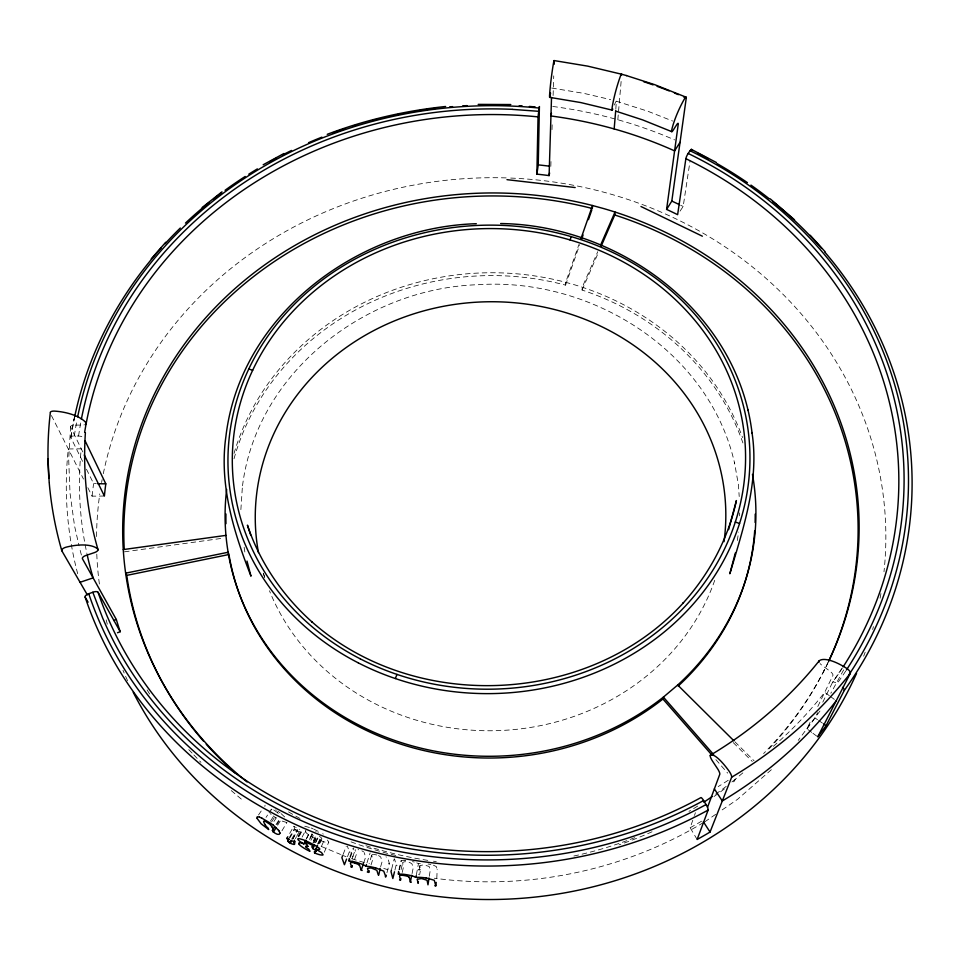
<?xml version="1.0" encoding="UTF-8"?>
<svg xmlns="http://www.w3.org/2000/svg" width="960" height="960" viewBox="0 0 960 960"><rect width="100%" height="100%" fill="white"/><g stroke="black" fill="none" stroke-linecap="round" stroke-linejoin="round"><path stroke-width="0.72" stroke-dasharray="4.8 3.6" d="M550.824 166.38L551.052 159.216M552 129.636L552.252 122.016M553.104 95.508L553.74 75.876M739.548 515.88L739.668 512.892M234.012 458.784A264.672 241.2 -1.6 0 1 565.572 285.132L565.704 282.3L578.88 244.62M240.876 509.64L242.34 487.464L242.244 488.1C255.288 372.84 365.856 288.012 478.332 284.7C590.748 277.176 709.056 350.328 734.664 463.464L734.532 462.828L738.396 484.68L739.212 496.536M742.92 442.956A264.672 241.2 -1.6 0 0 582.072 290.04L582.252 287.22L597.744 251.688M615.828 109.08L616.332 101.124L615.564 102.168M617.82 119.748L621.168 80.988M70.62 426.456L68.688 459.12L69.996 492.888L74.544 525.936L79.044 545.82M436.812 878.148L437.172 869.472M419.82 865.86L418.416 874.5M737.328 540.504L738.588 532.116M680.004 211.164L683.172 206.496L690.108 160.584M429.3 876.312L430.092 871.212L429.288 866.904A25.092 5.616 9 0 0 429.06 866.436L423.66 864.804L419.844 865.656A38.508 8.556 10 0 0 419.868 866.364L420.54 869.784L419.628 874.86M70.872 437.088L74.436 416.964M416.4 874.776L418.44 863.64L422.292 863.436M412.068 873.576L413.076 868.512L412.188 864.432A52.956 11.64 11.8 0 0 412.044 864.012C409.98 861.936 405.024 860.784 402.672 862.524A39.48 8.616 12.5 0 0 402.708 863.136L403.536 866.688L402.204 872.568M320.496 840.552A11.988 2.352 25.4 0 0 325.8 842.28A12.204 2.304 24.2 0 0 328.752 842.196L327.444 840.072M401.124 869.532L402.66 862.716M398.952 869.772L401.1 860.412M399.384 869.868L401.484 860.412M391.656 869.112L394.176 858.936M394.908 870.132L396.144 865.116L394.608 858.984M386.94 872.712L389.376 863.556L387.936 858.444L386.004 856.788M380.64 866.7L382.068 861.744L380.856 857.46A25.008 5.28 16.2 0 0 380.556 856.86L378.528 855.564M371.688 855.24L369.096 863.628M371.016 864.984L372.816 859.236L371.784 855.744A38.436 8.028 17.2 0 1 371.688 855.048L373.248 854.352M366.984 862.836L370.14 852.876M363.708 862.836L365.616 857.136L364.308 852.96A52.716 10.8 18.9 0 0 364.128 852.528M352.8 856.752L355.332 849.516M565.572 285.132L579.672 244.716M697.14 839.472L690.144 827.736L693.984 816.816M694.464 815.46L695.412 812.724M354.684 859.092L356.436 854.244L355.272 850.704A39.396 7.98 19.7 0 1 355.14 849.984L355.272 849.576M349.932 856.716L352.92 848.52M350.268 857.7L353.844 847.872M352.08 858.636L353.064 855.996M347.508 856.668L349.356 851.844L347.352 846.012M343.128 854.412L346.26 846.276M614.424 105L615.384 102.612M742.86 772.884L735.216 779.28L734.544 780.972A367.188 335.268 -1.6 0 1 732.324 782.76M582.072 290.04L598.704 251.832M324.276 852.216L328.788 842.112M311.94 833.916L308.88 840.468M321.576 846.024L325.032 838.404M318.12 844.104L321.06 837.792M315.42 842.424L317.904 837.168M319.704 843.444L321.924 838.8M823.704 671.412L824.64 669.432M313.02 842.616L316.032 836.292M313.848 843.012L317.052 836.304M315.828 842.436L318.816 836.16M317.58 844.056L319.956 839.064A5.076 0.96 25.8 0 0 321.252 839.328L321.672 839.28M319.428 843.216L320.616 840.732L319.956 839.064M811.728 732.396L806.928 728.796L811.176 720.072M817.8 706.488L832.92 675.48A4.884 1.716 37.7 0 0 829.752 671.016L822.216 665.496A4.896 1.728 37.8 0 1 820.128 663.6M314.064 842.34L315.888 838.632L314.844 836.748A5.376 0.996 26.3 0 1 313.368 835.764L312.204 834.66M806.928 728.796A387.948 353.52 -1.6 0 0 815.028 717.96L817.62 712.692M822.804 702.156L832.524 682.404L842.352 667.74M309.588 839.652L312.672 833.412M310.956 840.24L313.416 835.26M313.392 840.684L315.216 836.964M306.396 838.632L309.528 832.38M298.416 836.832L301.152 831.852L299.532 829.188M306.444 838.92L309.588 832.716M843.66 669.888L830.808 693.252M299.256 836.232L302.496 830.028M302.112 837.084L305.34 830.964M295.404 838.692L296.232 837.18M296.64 836.412L300.36 829.608M298.068 836.292L300.948 831M292.776 838.86L297.804 829.848L292.764 839.256M291.732 839.064L296.376 830.868L294.756 829.404L290.076 837.588M289.116 837.924L294.648 828.216L293.796 826.248L288.66 835.248M281.964 830.772L286.908 822.468M819.948 711.048L798.228 740.364M276.972 824.496L279.072 821.1M276.06 824.568L279.708 818.712M277.632 825.228L280.548 820.572L280.128 819.648M270.432 821.16L274.896 814.068M271.572 821.94L274.548 817.296M273.924 821.46L276.156 817.992L275.784 817.188M266.04 817.392L267.564 815.052M269.076 812.712L271.356 809.208L273.504 809.868M301.02 832.092L296.376 830.868M258.504 814.992L263.196 808.08M271.356 809.208L271.188 809.784A49.74 7.836 33 0 0 271.296 810.048M297.78 830.268L294.756 829.404M771.348 769.716L737.508 799.356L721.764 810.18M265.056 805.188L264.852 806.448M704.796 821.832L715.704 814.332M616.176 101.148L647.796 111.216L672.6 121.02M703.488 822.54C623.448 870.924 526.908 890.58 434.268 878.22M286.776 822.54L280.548 820.572M124.392 551.844L223.812 538.08M401.52 860.532L405.072 860.484M304.764 826.212L310.716 827.844M87.84 487.704L92.1 496.164L104.388 496.032M82.584 461.352L70.92 437.796A4.416 1.848 7.9 0 1 74.256 435.948L78.552 436.032A4.416 1.848 7.9 0 1 82.86 437.16M86.472 469.2L93.612 483.6L96.312 483.648M373.836 854.4L376.8 855M551.652 88.032L583.896 93.372L610.656 99.636M428.076 864.012L430.884 864.528M420.54 869.784L418.2 869.4M397.068 865.32L396.144 865.116M358.068 849.612L358.8 849.792M412.464 861.588L413.664 861.888A8.112 1.716 11.2 0 1 414.276 862.02M389.376 863.556L388.452 863.34M351.624 858.732L365.604 862.956M383.76 868.44L387.96 869.712M433.416 865.188L436.368 866.652L437.136 869.304M350.232 852.156L349.356 851.844M416.784 862.872L418.44 863.64M311.1 828L313.056 828.828M321.156 846.384L340.536 854.436M341.916 855.012L346.068 856.728M361.896 850.812L363.6 851.796M313.848 829.176L321.336 832.872M296.244 827.52L295.428 827.1M294.612 826.68L293.796 826.248M273.708 809.976L277.284 812.448M275.628 809.88L276.324 810.312M276.156 817.992L273.18 815.964M322.68 833.688L323.28 834.084M815.028 717.96L817.488 719.676M818.712 720.528L822.396 723.084M829.332 695.688L824.724 692.292A410.148 369.132 -1.6 0 1 772.092 747.408M830.484 696.528L835.08 699.924M812.928 733.284L817.74 736.872M281.172 813.684L284.964 817.236M271.128 814.392L270.096 813.528M231.24 790.584L243.768 801.18M734.964 741.84L754.056 760.776M733.224 742.584L752.256 761.472M188.772 749.64L192.84 753.876M193.848 754.932L200.952 762.36M715.908 759.648L727.668 773.112M147.108 689.916L150.192 694.944M51.42 415.524L83.484 479.064M82.788 451.932L70.68 427.212A4.56 1.968 6 0 1 74.124 425.136L82.632 425.052A4.572 1.992 5.9 0 0 84 424.932M263.268 573.132L264.648 577.236M81.396 555.036L79.368 547.236M244.128 547.272L245.172 554.22M74.328 435.948A418.968 377.148 -1.6 0 1 77.124 419.532M78.564 436.032A414.576 373.164 -1.6 0 1 80.796 422.52M845.724 671.052A414.516 373.104 -1.6 0 1 837.12 683.544A4.752 1.656 35.6 0 0 832.524 682.404A409.248 368.508 -1.6 0 0 842.46 667.908M714.732 580.308A235.296 214.5 -1.6 0 1 495.384 730.692A235.296 214.5 -1.6 0 1 269.484 590.772M264.648 577.32A235.296 214.5 -1.6 0 1 263.388 573.24M510.708 178.068A394.704 360.876 -1.6 0 1 883.992 571.752M880.944 593.484A394.704 360.876 -1.6 0 1 879.888 599.256M873.444 626.604A394.704 360.876 -1.6 0 1 872.628 629.46M865.164 652.188A394.704 360.876 -1.6 0 1 863.664 656.184M127.596 680.7A394.704 360.876 -1.6 0 1 122.976 670.272M107.28 624.168A394.704 360.876 -1.6 0 1 106.188 619.896M99.384 584.016A394.704 360.876 -1.6 0 1 96.768 553.776M96.516 536.544A394.704 360.876 -1.6 0 1 99.78 493.896M101.604 482.532A394.704 360.876 -1.6 0 1 102.132 479.58M103.296 473.7A394.704 360.876 -1.6 0 1 506.448 177.912M234.036 453.432A265.44 241.752 -1.6 0 1 565.704 282.3L574.02 284.64A265.44 241.752 -1.6 0 1 742.572 437.616M827.976 662.676A368.244 336.024 -1.6 0 1 763.608 753.528M735.216 779.28A368.244 336.024 -1.6 0 1 731.88 781.968M726.228 786.372A368.244 336.024 -1.6 0 1 712.236 796.524M697.704 806.076A368.244 336.024 -1.6 0 1 688.98 811.356M634.716 837.684A368.244 336.024 -1.6 0 1 570.636 856.704M436.296 861.588A368.244 336.024 -1.6 0 1 433.452 861.204M427.788 860.376A368.244 336.024 -1.6 0 1 363.912 845.028M92.1 496.164A400.452 365.016 -1.6 0 1 93.612 483.6M680.664 205.26A400.452 365.016 -1.6 0 1 683.172 206.496M77.688 573.744A423.372 381.168 -1.6 0 1 68.292 448.968L81.264 448.824A410.148 369.132 -1.6 0 0 86.928 553.596M552.756 106.464A423.372 381.168 -1.6 0 1 674.676 139.896M70.92 437.796A422.448 380.52 -1.6 0 1 74.412 418.008M701.592 821.184A387.948 353.52 -1.6 0 1 690.144 827.736M405.12 860.508A10.308 2.04 11.5 0 1 405.636 860.544M317.988 832.548A5.52 1.032 25.2 0 1 318.324 832.788M315.876 838.932A12.18 2.64 26.4 0 1 305.352 831.78M319.44 836.412A7.056 1.32 24.9 0 1 321.78 838.728M315.708 831.288A4.98 0.9 25.8 0 1 316.188 831.528M312.3 834.612A6.948 1.236 26.1 0 1 312 833.988M305.952 832.032A12.792 2.256 27.8 0 1 305.94 830.4M277.692 811.164A10.08 1.5 32 0 1 280.152 812.88M277.2 812.4A15.588 2.484 32.3 0 1 278.244 813.516M828.312 662.004A367.188 335.268 -1.6 0 1 766.956 751.068M724.428 788.916A367.188 335.268 -1.6 0 1 713.988 796.536M652.032 831.78A367.188 335.268 -1.6 0 1 619.02 844.86M395.796 855.492A367.188 335.268 -1.6 0 1 349.056 841.116M299.976 818.472A367.188 335.268 -1.6 0 1 287.46 811.236M728.232 780.264A410.148 369.132 -1.6 0 1 718.188 786.588M74.676 417.096L74.004 420.024L74.652 417.216"/><path stroke-width="1.44" d="M316.068 851.424L315.504 851.82A5.172 0.936 25.8 0 1 314.352 851.628L314.688 853.164L315.876 850.68M536.88 174.144L538.044 116.664L539.4 106.536L538.248 164.88L536.88 174.144A387.948 353.52 -1.6 0 1 549.096 175.596L549.588 172.956M549.096 175.596L551.52 97.476M554.112 64.368L554.16 60.576L587.688 66.132L621.66 74.232M85.392 432.708C82.764 472.092 86.964 511.932 98.064 549.828M614.16 128.94L615.708 110.508M601.08 246.372L614.748 214.992L615.012 212.04L600.72 244.848M434.796 885.732L435.78 885.84L436.236 882.42M666.6 209.412L678.24 124.236A4.188 0.864 -65.7 0 0 676.716 124.68L673.128 130.296A4.212 0.876 -65.7 0 1 671.652 130.308A29.304 6.048 -65.8 0 1 684.42 98.94A4.248 0.888 -65.9 0 1 686.256 98.04L671.808 201.084L666.6 209.412A387.948 353.52 -1.6 0 1 677.628 214.668L685.872 158.676A4.08 0.876 -63.8 0 1 688.164 153.492L690.096 150.672A4.068 0.876 -63.8 0 1 691.668 150.216M429.036 878.016L427.98 884.832L427.176 880.692A24.408 5.292 9 0 0 426.924 880.188L421.548 878.556L417.408 879.24M418.404 881.652L418.092 883.356L417.408 880.104A37.524 8.076 10 0 1 417.372 879.336M416.244 875.64L415.932 877.356L414.192 876.588M551.46 113.268L550.944 115.98A410.148 369.132 -1.6 0 1 674.592 150.876L680.052 142.272M550.128 95.4L550.572 93.072M411.336 882.204L410.364 882.036L411.72 875.268M399.54 879.936L400.488 880.14L400.872 878.448M398.568 871.476L398.412 874.128L402.108 874.128A10.908 2.076 11.5 0 1 406.344 874.668A12.852 2.376 11.4 0 1 408.396 875.028L411.54 875.736A8.448 1.74 11.1 0 1 414.252 876.588M398.412 874.128L398.808 872.424M549.924 96.432L549.648 97.344L580.812 102.576L612.096 110.112M711.984 755.16L662.94 699.024L663.396 697.116L677.688 685.02A265.44 241.752 -1.6 0 0 752.448 474.348M394.5 871.8L392.844 878.508L391.02 871.656L391.44 869.952M735.288 553.056L729.84 573.768C743.328 528.276 759.324 481.392 752.088 433.248L751.956 432.516M385.356 876.768L386.28 875.208M728.616 529.644L736.392 500.556C728.184 538.776 709.236 574.212 683.052 603.144L683.472 602.724C590.112 705.528 415.14 713.808 311.664 621.624L312.084 622.008C282.744 595.86 259.872 562.476 247.416 525.132L250.68 535.02M378.744 875.112L380.172 868.356M367.296 871.992L368.7 872.4L369.216 870.744M366.456 864.504L365.928 866.172L364.2 865.2A8.424 1.608 18.3 0 0 361.62 864.048L358.536 862.992A12.804 2.172 18.5 0 0 356.556 862.392A10.872 1.908 18.6 0 0 352.572 861.42M362.172 870.492L361.248 870.204L363.432 863.664M580.824 239.028L592.536 205.536L603.828 208.62A368.244 336.024 -1.6 0 1 828.624 661.344M581.616 239.148L583.08 234.972M588.432 219.648L591.84 209.892M350.832 866.892L351.756 867.204L352.332 865.572M349.332 858.36L349.068 860.976L352.524 861.396M349.068 860.976L349.668 859.332M707.58 807.18L719.796 774.264A4.992 1.152 59.1 0 0 717.588 768.78L712.404 760.932A5.004 1.164 59.2 0 1 710.304 755.256C751.764 730.476 789.06 698.58 819.204 660.792A34.452 12.096 37.5 0 1 846.456 668.22A4.98 1.776 37.5 0 1 850.344 673.236L817.74 736.872A400.452 365.016 -1.6 0 0 826.08 725.652L844.26 690.468A422.448 380.52 -1.6 0 0 824.628 251.868M88.08 602.196L85.14 597.132A4.62 1.884 -18.6 0 1 88.488 593.856L92.82 592.248A4.608 1.884 -18.6 0 1 98.076 592.296A409.248 368.508 -1.6 0 0 700.692 797.712A4.884 1.02 61.1 0 1 703.62 800.556L706.116 804.684A4.884 1.032 61.1 0 1 708.144 810.06L697.14 839.472A400.452 365.016 -1.6 0 0 710.04 832.044L731.664 777.204A440.772 393.096 -1.6 0 0 850.344 673.236M346.584 859.08L344.424 864.72L341.88 857.688L342.504 856.056M395.328 678.54L396.984 674.4M569.976 239.928L571.272 236.652M314.568 852.972A12.576 2.388 25.5 0 0 320.028 854.796A12.132 2.208 24.2 0 0 323.1 854.82L321.504 852.552L315.768 849.144L317.532 845.364M314.628 844.932L312.84 848.7L312.036 846.792M554.088 60.552L553.56 62.664A28.92 2.208 -82.5 0 0 549.528 96.06L549.624 97.368M302.124 843.276L303.936 843.888L305.82 840.168M294.444 843.324L293.748 841.728L294.576 840.216M295.188 841.584L294.36 843.108A15.588 2.58 29.1 0 1 294.252 844.392M291.936 840.36L290.892 842.328A4.476 0.744 29.7 0 1 290.352 842.256L287.94 841.32L288.372 840.576M290.892 840.552L289.62 842.796L287.94 841.32M288.684 838.68L287.832 840.18L286.956 838.248L287.808 836.748M280.128 833.124C279.516 836.592 272.772 832.44 272.4 830.412L274.596 826.908M273.264 832.236L276.18 827.568M151.236 258.852L165.72 242.28M202.176 207.516L221.988 191.832M263.172 164.772L283.944 153.504M117.504 632.736L120.228 631.704A387.948 353.52 -1.6 0 1 116.34 619.536L82.44 558.756A4.716 2.004 -16.3 0 1 85.908 555.468L94.464 552.6A4.728 2.016 -16.3 0 0 97.74 549.012A33.252 14.064 -16 0 0 66.084 547.188A4.812 2.064 -15.9 0 0 61.812 550.776L87.336 594.864M327.24 134.328C365.28 119.892 405.18 110.736 445.632 106.488M113.616 620.472L116.34 619.536M80.052 582.288L93.108 577.884A410.148 369.132 -1.6 0 1 87.24 555.036M126.756 575.376L228.936 554.52L228.12 552.264L125.628 573.168L126.756 575.376A367.188 335.268 -1.6 0 0 203.376 741M123.264 549.588L225.948 535.38M476.304 223.716C358.332 227.184 240.732 314.364 226.008 435.624L225.924 436.356C219 484.488 233.628 531.876 250.992 576.18L246.996 561.084M478.176 104.388L510.792 104.544M97.668 483.684L105.804 483.852A387.948 353.52 -1.6 0 0 104.388 496.032L84.3 455.016M512.28 109.38L538.572 111.3M500.652 223.536C618.792 225.096 737.676 311.688 752.088 433.248M506.964 179.664L575.172 187.548M425.904 877.824L434.292 880.272L435.78 885.84M626.256 75.528L654.708 84.672L686.232 97.236M375.456 867.756L383.76 871.164L385.836 876.888M621.408 74.16L626.52 75.6M272.4 830.412L273.384 830.244A40.668 6.252 32.1 0 0 273.12 829.176L272.232 827.16M616.596 111.396L642.66 119.904L671.808 131.664M248.772 369.024L252.684 370.26M735.288 522.084L739.572 523.428M315.768 849.144C329.4 851.892 304.344 839.544 301.836 839.412A10.188 1.776 27.4 0 0 299.328 840.936A8.16 1.5 26.9 0 0 301.56 842.556M259.356 817.032L257.244 816.756L257.1 818.136M640.968 206.508L702.372 236.196M293.748 841.728L292.884 841.308M261.828 818.136L270.228 823.056A10.524 1.512 31.9 0 1 273.432 825.24M289.488 839.568L288.636 839.136M287.796 838.692L286.956 838.248M691.356 149.364L716.472 162.576M303.936 843.888L301.656 842.568M823.62 723.936L826.08 725.652M273.312 825.204L278.892 830.616M408.744 876.924L409.296 877.644A51.552 10.968 11.7 0 1 409.452 878.064L410.364 882.036M359.1 864.924L359.712 865.704A51.312 10.152 18.9 0 1 359.892 866.136L361.248 870.204M770.196 198.828L794.532 219.792M677.688 685.02L733.896 740.784M810.204 235.26L824.964 251.568M713.58 754.524L663.396 697.116A265.44 241.752 -1.6 0 1 366.708 728.964A265.44 241.752 -1.6 0 1 226.656 489.456M305.904 846.9L306.948 847.944A5.508 0.984 26.3 0 0 308.736 849.132L309.804 850.98M714.372 788.892L722.292 800.964A423.372 381.168 -1.6 0 0 836.232 700.776M703.356 821.724L710.04 832.044M265.224 824.964L263.832 822.276A48.42 7.272 33 0 1 263.64 821.484M98.076 592.296L120.228 631.704M267.828 827.736L268.716 829.56L261.168 823.824L257.316 818.7A56.436 8.172 34.2 0 1 257.004 818.076M85.068 440.748L105.804 483.852M307.884 846.468L307.116 844.656A4.56 0.804 26.7 0 1 304.848 843L304.92 842.22L307.908 843.156A5.268 0.924 25.8 0 1 311.976 845.16A5.424 0.984 25.2 0 1 313.38 846.624A4.872 0.888 25.8 0 1 312.168 846.876M351.756 867.204L350.556 863.748A38.388 7.512 19.7 0 1 350.412 863.052L350.712 862.548A5.556 1.08 19.7 0 1 354.552 863.004M92.82 592.248L102.612 617.928A414.576 373.164 -1.6 0 0 703.62 800.532M368.7 872.4L367.632 868.98A37.452 7.548 17.2 0 1 367.536 868.308L371.196 867.96L376.704 870.228A24.324 4.968 16.2 0 1 376.98 870.708L378.276 874.992M400.488 880.14L399.636 876.672A38.484 8.136 12.5 0 1 399.6 876.072M747.768 409.68L747.9 410.4M263.58 821.352L265.164 821.232L269.892 824.292A23.028 3.492 32.3 0 1 271.896 826.956M48.024 458.82L49.152 481.848M77.664 416.808A418.968 377.148 -1.6 0 1 539.064 108.048M81.348 419.196A414.576 373.164 -1.6 0 1 512.16 109.332M690.048 150.732A418.8 377.004 -1.6 0 1 849.18 674.424M706.14 804.516A418.8 377.004 -1.6 0 1 88.716 593.652M688.188 153.456A414.516 373.104 -1.6 0 1 846.42 669.996M258.456 552.612A235.296 214.5 -1.6 0 1 485.688 301.812A235.296 214.5 -1.6 0 1 724.02 541.656M856.548 673.392A394.704 360.876 -1.6 0 1 500.472 899.376A394.704 360.876 -1.6 0 1 133.224 692.292M712.236 796.524A368.244 336.024 -1.6 0 1 703.824 802.176M247.068 781.956A368.244 336.024 -1.6 0 1 168.06 368.904A368.244 336.024 -1.6 0 1 592.536 205.536L592.32 208.5A367.188 335.268 -1.6 0 0 124.224 548.88M708.144 810.06A422.448 380.52 -1.6 0 1 85.14 597.132M74.7 416.604A422.448 380.52 -1.6 0 1 161.064 248.136M165.096 243.684A422.448 380.52 -1.6 0 1 180.312 228.024M185.46 223.092A422.448 380.52 -1.6 0 1 209.172 202.464M213.648 198.9A422.448 380.52 -1.6 0 1 221.616 192.816M225.072 190.272A422.448 380.52 -1.6 0 1 245.172 176.484M248.796 174.168A422.448 380.52 -1.6 0 1 257.364 168.9M269.82 161.724A422.448 380.52 -1.6 0 1 276.144 158.292M282.516 154.956A422.448 380.52 -1.6 0 1 291.54 150.468M308.58 142.668A422.448 380.52 -1.6 0 1 321.9 137.148M332.7 133.032A422.448 380.52 -1.6 0 1 344.976 128.748M353.232 126.072A422.448 380.52 -1.6 0 1 357.384 124.8M372.684 120.456A422.448 380.52 -1.6 0 1 378.3 119.016M396.648 114.792A422.448 380.52 -1.6 0 1 399.48 114.204M418.032 110.844A422.448 380.52 -1.6 0 1 428.064 109.356M432.372 108.78A422.448 380.52 -1.6 0 1 435.252 108.42M449.676 106.884A422.448 380.52 -1.6 0 1 452.568 106.62M462.696 105.876A422.448 380.52 -1.6 0 1 467.04 105.624M481.536 105.072A422.448 380.52 -1.6 0 1 487.332 104.976M519.24 105.732A422.448 380.52 -1.6 0 1 522.132 105.912M529.368 106.428A422.448 380.52 -1.6 0 1 535.152 106.932M698.112 153.408A422.448 380.52 -1.6 0 1 708.3 158.736M717.084 163.608A422.448 380.52 -1.6 0 1 747.42 182.652M750.948 185.1A422.448 380.52 -1.6 0 1 769.272 198.78M772.632 201.456A422.448 380.52 -1.6 0 1 821.688 248.472M538.248 164.88A400.452 365.016 -1.6 0 1 549.432 166.188M671.808 201.084A400.452 365.016 -1.6 0 1 679.404 204.648M842.496 687.372A4.752 1.656 35.5 0 1 844.26 690.468M416.172 877.428A12.672 2.34 8.9 0 1 425.928 877.932M399.912 875.496A5.58 1.176 12.5 0 1 404.088 875.52L404.556 875.628A4.176 0.816 11.8 0 1 409.02 876.936M366.168 866.268A12.636 2.184 16.1 0 1 375.492 867.876M355.08 863.244A4.164 0.744 18.9 0 1 359.34 864.972M309.816 851.292A12.48 2.628 26.4 0 1 298.812 843.984M299.52 844.272A12.504 2.124 27.8 0 1 299.676 842.7A10.02 1.692 27.2 0 1 301.956 843.156M306.072 846.972A6.864 1.164 26.1 0 1 307.86 846.444M313.116 848.736A6.984 1.26 24.9 0 1 315.924 851.28M267.468 827.568A12.828 1.956 32.7 0 1 265.452 825.096M278.532 830.424A56.364 8.916 31.1 0 1 279.936 833.016M259.452 817.104A10.416 1.404 32.5 0 1 261.924 818.232M294.3 844.452A10.632 1.992 30.6 0 1 289.872 843.072M614.748 214.992A367.188 335.268 -1.6 0 1 828.936 660.66M235.392 773.136A367.188 335.268 -1.6 0 1 232.08 770.184M228.816 767.196A367.188 335.268 -1.6 0 1 206.256 744.264M755.208 514.104A264.672 241.2 -1.6 0 1 755.112 522.48M754.68 530.88A264.672 241.2 -1.6 0 1 678.252 685.992M662.94 699.024A264.672 241.2 -1.6 0 1 399.336 743.676A264.672 241.2 -1.6 0 1 229.176 555.912M225.972 523.728A264.672 241.2 -1.6 0 1 225.936 513.984M685.872 158.676A409.248 368.508 -1.6 0 1 843.252 666.684M84.648 432.264A409.248 368.508 -1.6 0 1 538.044 116.892M61.812 550.776A440.772 393.096 -1.6 0 1 49.212 482.592M48.864 478.116A440.772 393.096 -1.6 0 1 50.256 413.208A4.644 2.028 6.4 0 1 54.48 411.096A32.052 13.812 6.3 0 1 85.896 422.64A4.572 1.992 5.9 0 1 85.14 424.596M643.608 81.66A440.772 393.096 -1.6 0 1 653.076 84.888M657.12 86.34A440.772 393.096 -1.6 0 1 669.144 90.888M674.436 93.024A440.772 393.096 -1.6 0 1 678.396 94.656M683.64 96.9A440.772 393.096 -1.6 0 1 686.256 98.04M621.684 75.024A4.212 0.612 -74.3 0 0 620.436 76.128A29.064 4.152 -74.3 0 0 611.976 108.78A4.176 0.6 -74.2 0 0 612.792 109.044M819.132 662.1A4.896 1.728 37.8 0 1 819.204 660.792M731.664 777.204A5.1 1.2 59 0 0 728.952 770.94A35.268 8.172 58.9 0 0 710.304 755.256M358.296 662.868A261.012 234.216 -1.6 0 0 749.952 458.136A261.012 234.216 -1.6 0 0 358.62 257.148A261.012 234.216 -1.6 0 0 358.296 662.868M360.228 658.836A256.644 230.28 -1.6 0 0 745.572 457.908A256.644 230.28 -1.6 0 0 361.02 259.932A256.644 230.28 -1.6 0 0 360.228 658.836"/></g></svg>
